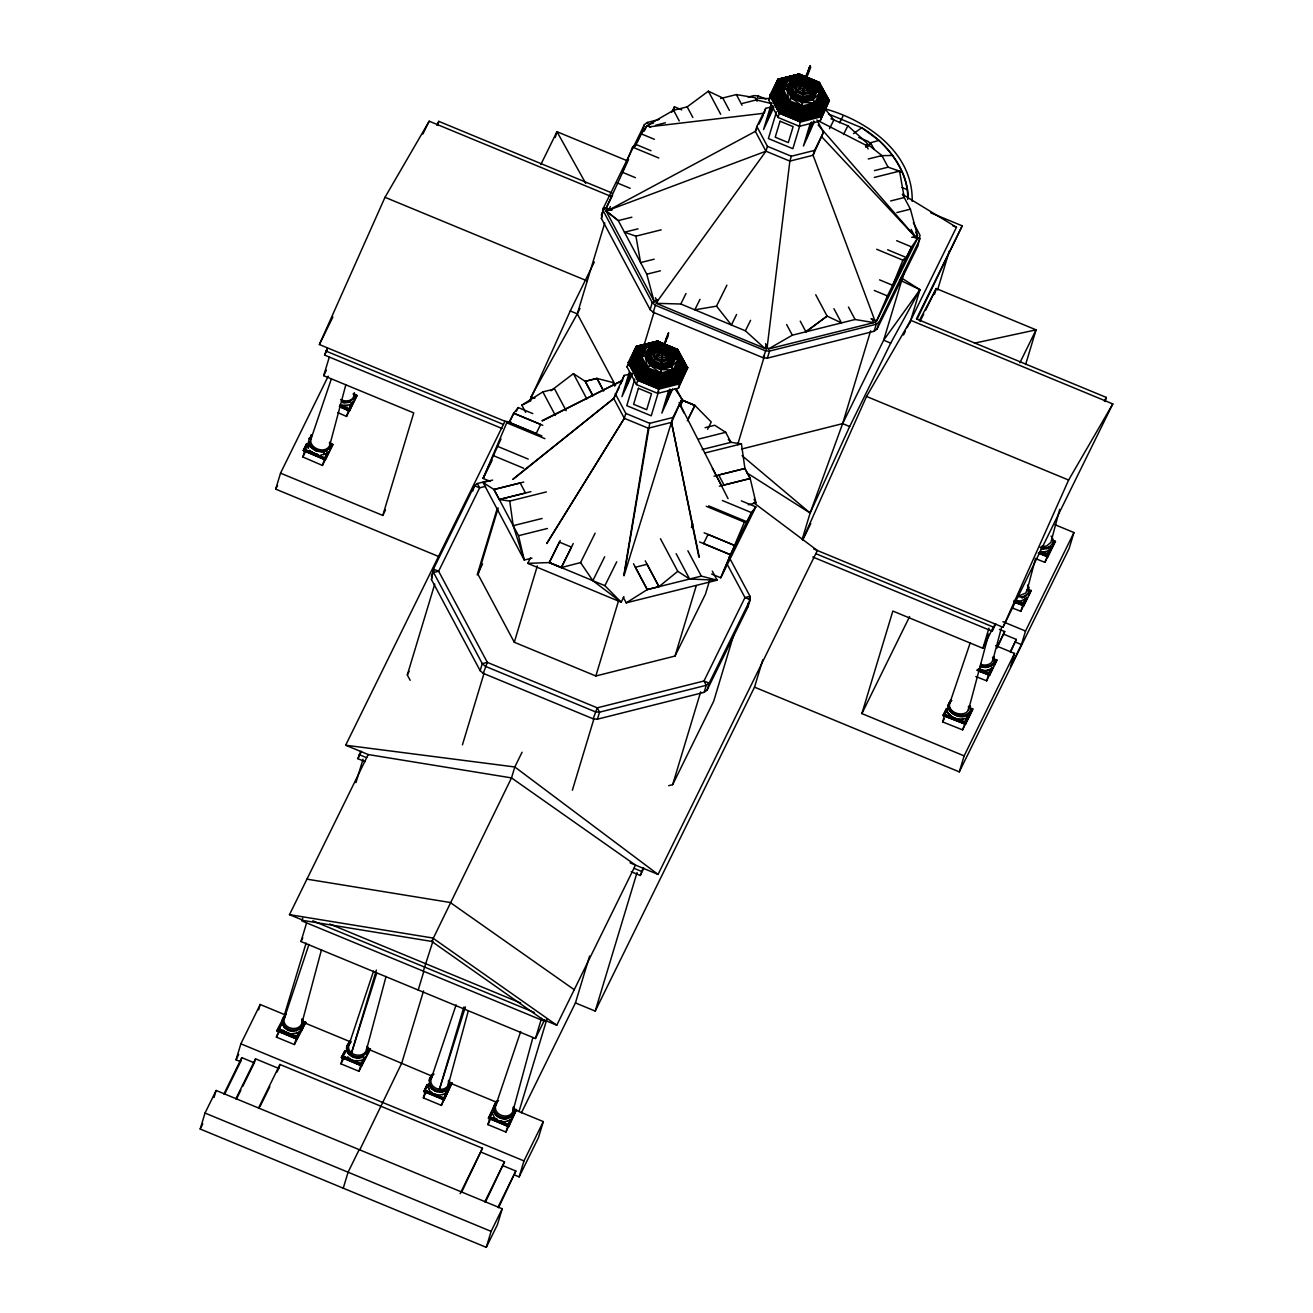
<?xml version="1.0" encoding="UTF-8"?>
<svg xmlns="http://www.w3.org/2000/svg" width="1313" height="1313" viewBox="0 0 1313 1313"><rect width="100%" height="100%" fill="white"/><g stroke="black" fill="none" stroke-linecap="round" stroke-linejoin="round"><path stroke-width="1.5" d="M331.368 378.85L310.721 439.839C309.901 449.062 326.33 454.331 329.776 445.123L345.795 384.939M329.776 445.123L329.793 443.236M353.886 394.228C354.526 401.105 345.237 402.303 340.609 399.529M431.846 1075.216L430.319 1078.022M948.216 707.133L949.201 703.111M657.747 393.408L659.914 381.952L662.409 352.557L664.542 353.804L678.46 380.113L679.724 383.856L678.411 388.205L657.747 393.408L636.46 384.594L627.023 366.951L636.28 346.451L657.436 341.183L678.23 350.046L657.189 341.183M820.018 121.108L829.274 100.609L818.705 82.177L799.732 74.464L782.253 78.813L775.474 92.435L783.401 107.371L801.373 114.838L804.016 85.46L807.052 84.869L822.89 94.782L829.274 100.609L820.018 121.108L799.354 126.311L778.067 117.497L768.63 99.854L777.887 79.354L799.272 74.152L819.837 82.965L798.567 74.152L777.887 79.354L769.861 95.439L779.233 113.099L800.503 121.945L803.933 85.443L802.374 84.787L779.233 113.099M677.885 349.75L687.667 367.706L679.724 383.856L659.06 389.058L637.626 380.196L628.254 362.536L633.867 359.532L641.794 374.468L659.766 381.935L662.326 352.541M663.328 352.508L667.185 349.947L666.873 346.681L661.703 344.548L660.915 347.157L659.241 346.665L658.683 347.814L658.978 351.08L661.178 352.967L664.148 353.23L667.185 349.947L666.873 346.681L664.69 344.81L661.703 344.548L659.241 346.665L658.765 349.931L661.178 352.967L664.148 353.23L666.627 351.096L666.955 348.602L665.56 346.517L667.086 347.847L666.167 351.211L663.328 352.508L664.148 353.23L666.561 349.406L665.56 346.517M802.522 80.06L803.31 77.451L806.297 77.697L808.48 79.584L807.692 82.194M308.982 944.392L284.166 1018.822C282.114 1028.785 299.118 1032.51 301.941 1022.975L321.488 949.726M301.941 1022.975L301.711 1018.986M373.548 971.095L348.733 1045.525C346.681 1055.488 363.685 1059.214 366.508 1049.678L386.055 976.429M366.508 1049.678L366.704 1047.676L370.43 1049.054L358.941 1071.26L340.953 1063.842L342.644 1057.704M636.247 346.402L642.582 346.09L653.3 349.11L660.455 347.338L657.895 341.364L638.791 345.943L630.371 361.256L628.254 362.536L636.247 346.402L657.436 341.183L677.508 349.488L685.698 365.375L677.935 378.833L659.766 383.412L659.06 389.058L637.773 380.261L628.336 362.601M777.017 82.243L777.887 79.354L780.398 78.846L793.577 81.718L801.816 79.683L799.272 74.152L819.115 82.391L827.305 98.278L819.542 111.736L801.373 116.315L799.354 126.311M354.165 398.036L353.952 393.703M660.521 347.354L657.895 341.364L638.791 345.943L631.487 360.648L639.218 377.914L637.626 380.196L658.568 354.855L660.078 350.587L633.867 359.532M803.49 89.153L800.175 87.774L801.685 83.49C791.854 89.563 779.446 88.907 769.861 95.439L771.978 94.159L780.398 78.846L799.502 74.267L801.866 79.683M672.945 417.485L649.738 423.328L624.02 575.767L672.945 417.485L681.874 399.333L676.097 388.517M623.823 575.406L648.261 428.202L671.485 422.359L681.874 399.333M970.291 642.631L949.66 703.489C946.821 714.617 970.438 718.785 968.485 706.181M980.713 664.263C985.62 666.561 994.647 663.853 992.579 657.173M1019.922 595.511L1025.814 593.016L1027.094 589.603M802.785 85.87L806.445 85.345L806.559 83.507L803.014 80.47L802.949 79.059L800.29 80.717L806.051 81.718L807.232 80.832L808.168 82.309L805.772 86.116L804.935 85.411L807.38 84.918L808.792 82.85L808.48 79.584L807.183 79.42L808.234 83.999L805.772 86.116L802.785 85.87L800.372 82.834L800.848 79.568L803.31 77.451L808.48 79.584L808.792 82.85L807.38 84.918L804.935 85.411L800.602 83.983L800.29 80.717L802.637 78.238L800.29 80.717L800.602 83.983L802.785 85.87L805.772 86.116L808.234 83.999L808.562 81.488L805.903 78.32L801.701 78.649L804.147 78.156L803.31 77.451M806.888 74.956L804.836 81.587M661.178 352.967L662.688 348.667L666.561 349.406L661.325 352.147L664.838 352.442L664.427 348.815L665.625 347.929L666.955 348.602L667.185 349.947L665.625 347.929L666.627 351.096L664.509 351.621L666.906 350.522L665.625 347.929M805.509 80.306L805.903 78.32M456.12 1004.822L431.222 1078.63C428.12 1088.329 444.631 1093.877 448.34 1084.538L468.314 1010.829M448.34 1084.538L448.521 1080.517M520.687 1031.526L495.789 1105.333C492.687 1115.032 509.198 1120.58 512.907 1111.241L532.881 1037.533M512.907 1111.241L513.088 1107.22M347.19 1046.034L346.993 1050.564M367.049 1052.189L367.492 1049.957M968.502 709.906L988.705 634.048M992.612 660.899L1001.409 627.827M1026.782 591.424L1035.58 558.353M1059.689 509.346L1050.876 542.417L1046.379 546.126L1041.504 546.389M805.788 80.224L810.728 67.078M354.165 398.939L354.559 394.606M994.253 663.311L994.63 659.011M1052.517 544.813L1053.092 542.745M493.327 1107.959L495.296 1103.675M463.866 1007.055L439.428 1089.347L465.393 1006.89M280.687 1025.995L276.387 1037.139L294.375 1044.557L296.278 1038.517M358.941 1071.26L360.845 1065.22M339.919 405.11L348.831 408.95L341.905 405.225M302.105 1029.753L303.254 1025.896M376.371 970.077L351.507 1052.993L376.683 973.196M439.166 556.728L275.697 489.125L280.522 473.156L328.217 376.191M502.075 428.498L324.606 355.101L327.397 347.847M280.522 473.156L382.789 515.435L413.743 412.906L323.687 375.666L329.235 357.333M332.37 445.025L322.456 465.442L302.876 457.006L304.583 450.851M308.325 448.275L309.212 445.353L308.276 443.072M330.055 447.946L324.344 451.869L323.523 454.577L325.985 453.756A9.765 7.566 16.8 0 0 327.938 452.427M322.456 465.442L324.409 459.386M347.551 405.783L341.872 405.422M337.654 412.594L346.55 416.434L348.519 410.395M437.541 125.441L438.788 121.354L611.743 192.88M200.2 1129.032L205.025 1113.047L216.136 1090.463L502.223 1208.781L497.397 1224.766L486.286 1247.35L200.2 1129.032L202.776 1123.813M214.003 1097.553L216.136 1090.463M224.507 1094.402L240.591 1061.675L236.045 1059.804L240.87 1043.819L260.204 1004.511L284.511 1014.572L306.11 943.029M240.591 1061.675L241.805 1057.654L254.312 1062.841L242.692 1086.458M258.595 1009.828L260.204 1004.511M254.312 1062.841L255.526 1058.852L278.75 1068.454L276.961 1072.097M302.729 918.197L301.892 920.922L544.731 1021.35M544.501 1020.103L535.441 1038.517L300.972 941.536L306.52 923.154M365.08 761.655L357.875 758.684L360.665 751.43M355.954 782.614L363.028 759.193M555.235 137.488L556.975 131.71L626.662 160.531M278.75 1068.454L279.948 1064.466L482.478 1148.235L461.618 1192.204M729.027 556.991L750.035 596.299L750.183 599.729L748.065 606.754L707.051 690.178L704.145 692.345L597.415 719.179L593.164 718.818L483.266 673.356L480.148 670.68L431.452 579.558L433.421 569.103L474.436 485.679L477.341 483.512L489.191 480.525M431.452 579.558L433.421 569.103L438.624 571.253L487.336 662.376L597.234 707.838L703.965 680.987L709.168 683.137L707.051 690.178M296.804 1036.433L278.832 1028.998L296.607 1037.073L299.38 1031.493M410.181 680.315L407.309 674.948L434.751 584.088M472.844 490.947L474.436 485.679L479.639 487.829L485.58 486.335M497.282 508.328L477.193 574.881L482.56 563.966M529.582 401.187L570.252 310.968L594.329 261.993M498.201 508L478.113 574.552L514.286 642.254L595.839 675.982L675.013 656.057L705.458 594.165L709.594 580.477M343.202 1056.358L361.173 1063.776L343.202 1056.358L345.779 1051.418M913.339 222.718L920.019 235.24L918.05 245.695L877.018 329.103L874.13 331.27L767.399 358.121L763.148 357.76L653.25 312.297L650.132 309.622L601.42 218.483L603.389 208.028L644.42 124.604L647.325 122.454L659.175 119.467M601.42 218.483L603.389 208.028L608.608 210.178L765.955 151.208L789.868 161.105L813.092 155.262L823.481 132.236L817.704 121.42M534.686 398.315L530.698 397.445L577.293 313.873L604.735 223.013M360.205 1060.609L354.773 1060.658M642.303 131.645L644.42 124.604M480.148 670.68L482.281 663.656L433.569 572.517L438.624 571.253L479.639 487.829L477.341 483.512M483.266 673.356L487.336 662.376L482.281 663.656L485.383 666.331L595.298 711.794L599.549 712.155L706.263 685.304L709.168 683.137L750.183 599.729L744.98 597.563L726.844 563.622M462.439 744.816L484.037 673.274M343.251 1188.183L348.076 1172.214L359.188 1149.614M673.192 110.883L674.422 106.813L681.824 109.865M514.286 642.254L537.345 565.903M510.921 422.047L504.963 421.292L345.664 745.226L368.214 754.548L511.512 777.903L635.508 865.103L556.778 1025.207L542.482 1019.298L431.747 941.421L511.512 777.903L514.811 766.973L522.049 752.251M423.311 971.128L432.995 941.076M418.207 990.035L423.754 971.636M423.525 990.938L401.762 1063.054L359.762 1149.975M513.219 479.196L613.745 398.479L624.135 375.452L631.881 373.499M624.135 375.452L620.885 383.954M635.41 349.34L636.28 346.451M629.436 371.858L621.952 396.641L632.242 374.254M630.027 372.613L625.201 388.582L631.701 373.335M650.132 309.622L652.249 302.581L603.553 211.459M653.25 312.297L655.368 305.273L652.249 302.581L657.304 301.317L765.955 151.208L767.416 146.334L756.83 126.508L765.742 108.355L773.488 106.402M644.092 345.073L654.022 312.215M634.836 378.981L626.777 405.668L651.248 415.794L658.732 391.011M546.766 543.533L624.332 418.322L625.809 413.431L615.206 393.605M636.46 384.594L637.773 380.261M425.658 1090.447L443.63 1097.898M667.825 334.273L663.426 348.848C668.284 331.844 667.119 342.053 668.58 332.747C661.03 354.773 670.779 322.965 663.229 348.684M442.579 1094.681L444.992 1093.384M668.744 390.256L661.834 413.135L672.683 388.845M669.909 389.108L665.084 405.077L671.567 389.813M756.83 126.508L755.352 131.382L765.955 151.208M765.742 108.355L764.281 113.23L649.623 126.77L647.325 122.454M661.982 356.25L665.199 355.446L665.428 351.966L682.268 362.536L687.667 367.706L678.411 388.205M595.839 675.982L618.292 601.6M771.617 102.841L763.559 129.544L773.849 107.157M771.634 105.516L766.808 121.485L773.308 106.222M593.164 718.818L597.234 707.838L599.549 712.155L597.415 719.179M776.443 111.884L768.384 138.571L792.855 148.697L799.765 125.818M572.353 790.262L593.952 718.736M778.067 117.497L779.38 113.164L769.943 95.504M804.327 79.896L810.187 65.65L808.135 71.985M805.575 79.929L809.432 67.176M823.481 132.236L814.569 150.388L791.345 156.231L789.868 161.105L767.219 346.763L763.148 357.76M507.146 1121.384L509.559 1120.104M810.351 123.143L803.441 146.038L814.29 121.748M811.516 122.011L806.691 137.98L813.715 120.944M535.441 1038.517L541.547 1018.297M518.996 1111.537L547.012 1018.724M485.433 1202.166L504.504 1161.824L481.28 1152.223M814.569 150.388L813.092 155.262L876.247 324.245L874.13 331.27M486.286 1247.35L491.111 1231.364L502.223 1208.781M498.513 1207.73L515.828 1170.999L503.306 1165.813M737.66 444.664L764.511 355.741M675.013 656.057L696.3 585.582M514.614 1175.004L519.144 1176.891L523.969 1160.905L543.303 1121.597L515.205 1109.977M767.399 358.121L769.516 351.08L876.247 324.245L879.152 322.079L920.167 238.654L914.964 236.504L822.02 137.11M521.376 1112.866L575.439 1002.919L589.586 956.077M543.303 1121.597L538.478 1137.583L519.144 1176.891M575.439 1002.919L595.216 1011.092L637.051 872.521M631.274 871.75L640.268 875.476L643.058 868.221M668.694 785.683L672.65 784.682L700.666 691.885M704.145 692.345L706.263 685.304L703.965 680.987L744.98 597.563L750.035 596.299L748.984 599.811M734.098 633.605L713.681 701.273L672.65 784.682M595.216 1011.092L754.515 687.159L762.771 659.832M802.243 539.151L810.137 513.022L842.634 423.623L870.65 330.827M877.018 329.103L879.152 322.079M904.673 270.609L883.649 340.198L842.634 423.623L741.845 448.98M909.893 323.064L919.97 289.697L901.243 277.814M934.495 294.342L936.235 288.565L1036.072 329.858L1025.617 364.522M937.564 289.91L949.348 250.881M930.753 212.821L962.216 225.836L916.999 319.338M754.515 687.159L959.311 771.863L964.136 755.878L861.886 713.583L892.84 611.054L982.879 648.294L992.776 628.156M972.457 709.381L962.544 729.831L942.685 721.953L944.375 715.798M948.15 713.156L952.138 716.8A12.785 9.897 16.8 0 0 954.814 718.162M982.879 648.294L988.968 628.123M963.496 719.245L960.739 719.311A12.785 9.897 16.8 0 1 957.751 719.015M812.78 557.007L992.136 631.176L994.942 623.938M962.544 729.831L968.403 715.618M967.517 716.586L964.809 722.347L968.157 715.519M975.805 676.523L986.637 680.823L988.591 674.767M991.61 667.578L988.902 673.339L991.413 668.219M997.109 648.031L1004.691 631.553L999.406 629.37M1011.781 607.755L1020.808 611.333L1022.761 605.293M1015.852 600.993L1023.073 603.849L1025.781 598.088M1010.419 652.446L1016.311 639.415L1003.887 634.261M995.697 645.635L1014.522 653.431L1010.436 666.955L1021.432 644.568L1025.519 631.044L1073.952 532.553L1055.028 524.724M1045.87 551.755L1050.384 549.294M1035.875 558.747L1044.902 562.341L1050.252 549.376M1038.501 553.003L1047.856 556.827L1047.331 555.12L1039.929 552.182L1047.167 554.841L1049.875 549.08M1105.086 401.515L1106.317 397.429L916.441 318.911L962.216 225.836M1073.952 532.553L1069.127 548.539L959.311 771.863M443.86 1099.884L451.82 1082.913L441.365 1105.365L423.377 1097.914L425.1 1091.792M441.365 1105.365L446.453 1092.531M448.357 1090.25L450.392 1084.013M516.058 1110.059L505.932 1132.069L487.944 1124.617L489.667 1118.495M505.932 1132.069L507.868 1126.045M450.622 1082.765L449.341 1086.114M515.188 1109.469L513.99 1111.848M281.983 1020.562L282.738 1018.33M302.647 1025.65L302.482 1019.528M347.305 1045.033C343.12 1054.175 356.118 1061.528 363.52 1056.653M366.951 1053.141L367.706 1050.909M803.572 83.261L802.932 85.033L808.168 82.309L806.051 81.718L806.559 83.507L800.372 82.834L803.014 80.47L801.291 79.469L801.39 81.373L803.572 83.261L804.295 81.57M310.721 439.839L311.394 438.132M490.356 481.461L483.102 478.441L506.769 422.802L509.198 422.376L536.147 433.569L540.661 424.427L513.728 413.234L509.198 422.376L506.769 422.802L544.911 438.657M691.426 527.498L692.87 523.887M501.008 438.919L483.102 478.441L492.112 460.256M429.22 1080.402L431.665 1076.479M493.786 1107.105L494.689 1104.988M512.874 1114.556L513.777 1112.439M611.874 210.31L606.245 207.979L628.615 159.447M870.995 318.698L876.608 321.029L887.407 295.917L911.632 246.926L917.327 238.72L913.569 237.161M284.166 1018.822L284.97 1016.968M348.733 1045.525L350.883 1042.095M504.963 421.292L319.371 344.531L385.004 197.311L429.187 121.19L610.594 196.228M802.538 539.955L866.531 396.46L910.713 320.339L1112.8 403.928L1002.968 627.253L813.699 548.982M1002.968 627.253L1068.618 480.049L1112.8 403.928M993.498 663.951L994.68 660.964L994.154 656.664M747.146 473.041L810.137 513.022L849.675 426.528L890.706 343.12L919.97 289.697L899.635 279.981M450.933 1082.667L452.099 1082.831L444.188 1099.949L423.836 1091.53L427.004 1084.686M430.172 1077.825L431.747 1074.411L432.519 1075.035M427.611 1084.407L424.214 1091.76L427.217 1084.735M425.379 1089.856L427.037 1086.278M423.836 1091.53L427.743 1085.375M423.377 1097.914L425.707 1092.876M444.188 1099.949L443.778 1098.177L446.633 1091.201M447.848 1090.627L443.696 1099.572M449.489 1087.049L451.147 1083.471M513.908 1112.817L515.5 1109.37L516.666 1109.534L508.755 1126.652L488.403 1118.233L496.314 1101.115L497.085 1101.738M491.325 1112.948L488.781 1118.463L491.784 1111.438M491.604 1112.981L489.322 1118.61M488.403 1118.233L491.965 1113.145M491.784 1113.785L490.225 1117.15L497.611 1119.48M487.944 1124.617L490.274 1119.579M510.494 1119.415L508.197 1124.601L501.205 1120.974M508.755 1126.652L508.344 1124.88L510.724 1119.71M508.837 1124.617L512.07 1117.609M509.099 1124.486L514.893 1111.963M319.371 344.531L332.862 317.073M422.884 134.008L429.187 121.19M436.884 125.211L438.788 121.354M324.606 355.101L327.314 349.586M323.687 375.666L326.395 370.184M275.697 489.125L277.503 485.465M329.3 442.957L332.993 444.549L325.394 459.977L303.237 450.425L306.602 443.564M306.832 443.646L303.631 450.704L325.247 459.731M303.631 450.704L306.897 444.073M306.668 445.189L304.206 450.917L307.849 443.745M307.652 444.401L305.141 449.506L324.721 457.958L327.429 452.197M302.876 457.006L305.387 451.885M348.831 408.95L351.539 403.189M325.394 459.977L324.885 458.221L327.462 452.985M339.427 406.702L349.504 410.969L348.979 409.229L351.572 403.977M328.086 452.608L324.59 459.714L328.431 452.361M353.066 401.827L348.7 410.706L353.427 401.532M346.55 416.434L356.791 395.59L353.181 394.031M349.504 410.969L357.087 395.541L353.394 393.949M540.825 164.568L556.975 131.71L585.729 183.36M382.789 515.435L385.48 509.953M601.272 215.069L604.833 207.815M636.953 142.526L641.401 133.45M610.381 206.551L608.608 210.178L755.352 131.382L757.125 127.755M431.288 576.128L433.963 570.695M671.731 112.278L674.422 106.813M357.875 758.684L361.502 751.315M615.502 385.349L577.293 313.873L579.969 308.44M407.309 674.948L409.098 671.32M431.747 941.421L303.779 920.561L289.484 914.652L368.214 754.548M236.045 1059.804L238.687 1054.437M223.932 1094.008L241.805 1057.654M300.972 941.536L302.778 937.859M235.864 1098.833L255.526 1058.852M236.438 1099.178L240.919 1090.102M258.497 1108.09L279.948 1064.466M259.974 1106.629L269.822 1086.639M742.518 103.399L756.354 99.919L758.29 95.964L765.873 99.099M627.023 366.951L629.666 361.567M512.776 479.294L613.745 398.479L619.096 387.598M768.63 99.854L770.403 96.259M774.818 87.282L776.574 83.704M758.914 124.128L763.378 115.052M666.085 349.291L667.086 347.847L664.69 344.81L664.526 345.631L661.703 344.548L662.54 345.27L661.407 347.568L658.765 349.931L661.571 352.36L658.978 351.08L658.683 347.814L661.03 345.335L666.873 346.681M665.199 355.446L666.43 352.934L665.428 351.966M661.768 358.137L665.921 357.103L667.513 353.853L666.446 352.934M679.724 383.856L678.919 381.361L686.404 366.13L676.622 349.11L673.717 349.028L658.978 342.939L644.634 346.501L639.086 357.661L645.586 369.889L660.308 376.01L674.751 372.432L667.513 360.418L661.588 360.041L666.692 358.761L668.645 354.773L666.331 350.407L668.662 354.773M661.407 361.945L667.513 360.418L669.86 355.642L667.07 350.423L676.129 348.995L684.926 364.62L677.935 378.833L678.919 381.361L659.421 386.268L639.218 377.914L630.371 361.256L637.921 346.041L657.436 341.183L677.081 349.274L685.698 365.375L678.444 380.113L659.602 384.857L678.919 381.361M661.883 356.233L658.568 354.855L657.107 352.114L659.536 349.537L653.3 349.11L650.542 354.691L653.792 360.796L661.145 363.849L668.399 362.076L671.14 356.48L668.727 350.276L667.874 350.39L671.14 356.48L681.283 361.879L675.473 373.713L660.324 377.52L676.146 374.993L683.203 363.209L676.129 348.995M803.589 89.153L806.806 88.348L807.052 84.869L808.053 85.837L806.806 88.348L817.753 107.896L821.331 116.759L800.667 121.961L779.38 113.164M807.232 83.228L809.12 86.773L807.528 90.006L803.392 91.04M800.914 81.554L797.5 82.407L795.53 86.395L797.844 90.745L803.096 92.928L808.299 91.664L810.252 87.676L808.677 83.343L811.467 88.545L809.12 93.321L803.014 94.848L796.63 92.222L793.856 87.003L796.22 82.243L802.341 80.733M641.876 356.923L649.229 348.011L659.733 345.401L646.751 347.124L641.876 356.923L647.588 367.656L660.521 373.04L673.208 369.889L678.033 360.074L672.305 349.34L659.356 343.99L646.751 347.124L644.634 346.501L637.741 358.088L643.649 372.17L659.914 380.458L677.377 377.553L684.089 363.914L676.786 376.273L660.062 380.491L642.714 373.319L635.131 359.023L641.597 345.976L658.338 341.807L674.997 348.913L683.203 363.209L676.786 376.273L677.935 378.833M674.997 348.913L681.283 361.879L674.751 372.432L660.554 374.55L673.996 371.152L679.166 360.648L673.717 349.028L658.781 342.496L642.582 346.09L635.131 359.023L641.794 374.468L640.908 375.616L659.454 384.84L640.055 376.765L631.487 360.648L639.694 345.893L637.921 346.041M674.751 372.432L680.249 361.239L674.373 348.946L658.568 342.119L641.597 345.976L633.867 359.532L640.629 345.91L658.125 341.544L675.571 348.93L683.22 363.209M807.938 81.439L811.237 83.014L814.093 90.203L810.925 96.637L802.703 98.705L811.91 98.278L814.815 102.791L802.259 105.959L789.195 100.559L783.5 89.826L788.358 80.027L800.946 76.893L813.912 82.243L817.178 81.833L824.827 96.112L818.393 109.176L801.669 113.394L819 110.456L825.696 96.817L818.229 82.013L828.027 99.033L820.527 114.28L821.331 116.759M807.364 80.257L812.173 82.785L815.488 90.974L811.91 98.278L816.949 91.729L813.912 82.243L807.938 83.31M675.571 348.93L682.284 362.536L676.146 374.993L660.193 379.014L676.786 376.273M817.736 81.898L824.827 96.112L817.753 107.896L801.931 110.423L817.08 106.616L822.89 94.782L815.98 81.849L800.388 75.415L785.207 79.174L779.348 90.991L786.224 103.924L801.8 110.407L787.193 102.791L796.63 92.222L795.53 86.379L783.5 89.826L790.853 80.914L793.577 81.718L802.079 80.241L794.923 82.03L792.149 87.594L795.399 93.699L802.752 96.768L810.006 94.979L814.093 90.203L809.481 83.293L813.912 82.243L819.64 92.977L814.815 102.791L802.44 102.545L791.542 98.048L786.782 89.103L790.853 80.914L801.34 78.304L788.358 80.027M782.253 78.813L799.945 74.71L816.604 81.816L822.89 94.782L816.358 105.335L802.161 107.453L815.603 104.072L820.773 93.551L815.324 81.931L800.388 75.415L784.189 78.993L776.738 91.926L773.094 93.568L780.825 110.817L800.881 119.155L781.662 109.668L773.094 93.568L780.398 78.846L800.159 75.022L817.178 81.833L824.81 96.112M800.7 120.566L780.02 111.966L783.401 107.371L776.738 91.926L778.018 91.45L784.189 78.993L800.159 75.022L815.98 81.849L821.856 94.159L816.358 105.335L802.046 108.93L787.193 102.791L780.693 90.564L786.241 79.404L800.569 75.842L815.324 81.931L822.89 94.782M816.604 81.816L823.891 95.439L817.753 107.896L801.8 111.917L785.256 105.073L778.018 91.45L785.207 79.174L800.569 75.842L814.634 82.062L820.773 93.551L815.488 90.974L811.237 83.014L808.02 81.685M801.028 119.171L820.527 114.28L819.542 111.736L826.534 97.539L818.705 82.177L799.043 74.086L781.317 78.796L773.094 93.568M828.684 99.821L820.953 115.528L800.848 120.583M842.979 116.184L839.516 122.782M460.141 1193.665L482.478 1148.235M802.686 540.02L810.778 523.542M903.508 334.996L905.314 331.336M907.102 327.676L956.471 227.28L902.343 194.242M640.268 875.476L643.879 868.106M484.842 1201.805L504.504 1161.824M920.085 321.422L923.679 314.119M925.468 310.475L936.235 288.565L919.428 320.487M630.043 862.838L658.059 874.425L817.359 550.492L753.58 502.649M497.939 1207.336L515.828 1170.999M1019.922 362.716L1036.072 329.858L974.443 343.169M861.886 713.583L909.597 616.568M971.833 708.626L973.081 708.889L965.498 724.333L943.013 715.421L946.378 708.56M948.068 705.13L950.596 699.977L951.482 700.551M946.624 708.626L943.407 715.683L965.35 724.087M943.407 715.683L945.852 710.71M946.46 710.152L943.998 715.88M943.013 715.421L947.641 708.708M947.444 709.348L944.933 714.469L964.989 721.69M942.685 721.953L944.359 718.539M1104.43 401.286L1106.317 397.429M992.136 631.176L995.763 623.839M997.076 647.063L1004.691 631.553M1023.073 603.849L1025.584 598.744M1047.167 554.841L1049.678 549.737M976.691 670.09L989.592 675.325L989.066 673.602L991.643 668.366M1013.62 601.666L1023.763 605.835L1023.237 604.128L1025.814 598.876M968.173 716.98L964.678 724.087L971.653 709.89M1025.568 600.271L1022.942 605.588L1026.782 598.236M1050.531 549.49L1047.052 556.597L1051.779 547.423M992.612 667.726L988.771 675.079M986.637 680.823L993.301 667.004M994.401 665.002L996.551 660.373M1020.808 611.333L1027.455 597.513M1028.571 595.511L1030.721 590.899M1044.902 562.341L1054.815 541.892M989.592 675.325L997.191 659.881L995.943 659.618M1023.763 605.835L1031.361 590.407L1030.114 590.144M1047.856 556.827L1055.455 541.399L1051.713 539.922M1010.386 651.461L1016.311 639.415M964.136 755.878L1014.522 653.431M634.95 146.646L641.269 133.86L646.964 125.654L650.706 127.213M606.245 207.979L612.58 195.177M644.24 131.136L646.948 125.654M766.529 344.876L764.806 348.372L656.303 303.336L658.043 299.84M656.303 303.336L680.823 304.009L686.01 293.505M560.208 540.513L549.277 562.555L561.34 567.561L571.467 547.127L559.404 542.121L549.294 562.555L527.744 563.359L530.485 557.844M700.01 299.315L694.823 309.819L716.504 306.159L726.893 285.167M680.331 405.536L682.858 400.432M736.577 314.496L731.39 325L716.504 306.159M829.521 128.707L833.853 119.959L825.171 108.979M687.339 420.767L694.905 405.438L682.875 400.432L675.063 388.927M764.806 348.372L745.39 330.81L750.576 320.306M843.52 134.517L847.853 125.769L830.998 118.777M865.53 146.843L867.269 143.347L847.853 125.769M876.608 321.029L917.311 238.703M532.766 413.579L518.225 407.539L513.744 413.234L509.198 422.376L541.892 435.965M516.419 411.182L518.225 407.539M637.068 346.189L629.288 361.879L638.397 379.063L659.093 387.663L679.346 382.625L687.06 366.901L687.667 367.706M659.274 386.252L640.055 376.765L632.669 360.074L639.694 345.893M658.552 342.119L642.582 346.09L636.411 358.531L643.649 372.17L660.062 378.981L644.601 371.021L637.741 358.088L643.6 346.271L658.765 342.496L674.373 348.946L681.283 361.879M645.684 346.78L639.086 357.661L644.601 371.021L660.193 377.504L645.586 369.889L640.465 357.284L645.684 346.78L659.142 343.432L673.717 349.028L680.249 361.239L673.996 371.169M778.675 79.092L770.895 94.782L780.02 111.966M820.527 114.28L801.209 117.76L781.662 109.668L774.276 92.993L781.317 78.796M644.601 371.021L647.588 367.656L645.175 356.2L649.229 348.011L661.342 346.156L658.896 349.176L660.226 349.849L659.307 348.355M799.945 74.71L783.205 78.878L776.738 91.926L784.321 106.222L801.373 114.838M660.226 349.849L658.962 347.239L659.881 346.156L650.608 348.454L646.997 355.741L649.935 365.145L660.521 373.04M814.634 82.062L800.782 76.351L787.291 79.683L782.072 90.187L779.348 90.991L785.256 105.073L801.521 113.378L784.321 106.222L778.018 91.45M657.107 352.114L659.536 349.537M803.277 91.024L799.026 89.251L797.139 85.722L798.747 82.489L801.521 81.8M802.128 105.943L791.542 98.048L788.604 88.644L793.577 81.718L801.143 82.44L800.224 84.278L797.139 85.722M623.921 596.693L621.197 602.207L604.899 585.68L549.294 562.555L561.34 567.561L573.256 543.516M561.34 567.561L580.576 562.588L595.134 533.193M527.744 563.359L621.197 602.207L592.836 580.658L604.669 556.778M680.134 405.947L682.875 400.432L694.922 405.454L711.236 421.982L707.592 429.335M604.899 585.68L616.733 561.783M687.651 420.144L694.922 405.454L682.875 400.432M741.353 500.86L755.878 506.9L751.381 512.579L730.488 554.759L720.755 577.802L711.662 574.027M300.644 1030.18L296.738 1037.352L297.115 1039.108L276.764 1030.705L282.016 1020.644M283.772 1017.296L285.512 1013.931L286.234 1014.555M279.981 1025.551L277.158 1030.935L296.804 1039.059L305.256 1022.86M280.26 1025.584L277.716 1031.099L281.146 1024.55M279.488 1027.997L281.212 1024.714M276.387 1037.139L278.963 1032.199M296.607 1037.073L299.183 1032.133M301.793 1028.555L296.656 1038.747M297.575 1036.991L302.154 1028.227M294.375 1044.557L305.863 1022.351L301.957 1020.923M364.833 1057.31L361.305 1064.055L361.682 1065.811L341.331 1057.408L344.827 1050.712M348.339 1043.999L350.079 1040.635L350.801 1041.258M341.725 1057.654L345.056 1050.761M342.66 1055.849L344.531 1052.255M341.331 1057.408L345.713 1051.27M340.953 1063.842L343.53 1058.902M361.173 1063.776L363.947 1058.196M365.474 1056.965L360.993 1065.532L364.883 1058.442M366.721 1054.93L369.051 1050.105M431.222 1078.63L432.207 1076.841M495.789 1105.333L496.774 1103.544M775.474 92.435L783.205 78.878M828.027 99.033L820.051 113.016L801.209 117.76L782.515 108.519L774.276 92.993M779.348 90.991L786.241 79.404L800.766 76.335M949.66 703.489L950.628 701.897M787.291 79.683L780.693 90.564L786.224 103.924L801.669 111.9L818.393 109.176L825.696 96.817L826.534 97.539M823.891 95.439L817.08 106.616L802.046 108.93L788.177 101.675L782.072 90.187L787.193 102.791M682.268 362.536L675.473 373.713L660.439 376.027L646.57 368.772L640.465 357.284M546.93 543.188L624.332 418.322L613.745 398.479M815.603 104.072L821.856 94.159M429.417 1078.974L432.634 1075.396M449.046 1087.115C444.746 1095.6 430.434 1092.711 428.809 1083.652M513.137 1114.507L514.204 1109.14M673.208 369.889L660.833 369.642L649.935 365.145L645.175 356.2L650.624 348.454L660.209 346.763L650.608 348.454M919.97 289.697L883.649 340.198L890.706 343.12M802.374 84.787L803.704 87.282L801.291 86.281L802.374 84.787L806.149 86.707L806.806 88.348M658.568 354.855L660.767 351.884L660.16 350.604M659.684 353.378L660.767 351.884L660.078 350.587L658.617 351.375L659.684 353.378L662.097 354.379L660.767 351.884M302.384 1026.438L296.508 1030.968M801.012 81.406L794.923 82.03L790.393 88.152L792.839 96.62L802.325 102.545L812.928 99.919L819.64 92.977M369.823 1049.563L361.37 1065.762L341.626 1057.326M308.67 438.739L311.936 435.621M1028.424 593.821L1022.646 597.825M970.143 712.319C963.693 724.037 938.926 709.956 951.744 700.568M793.856 87.003L797.5 82.407M783.401 107.371L785.256 105.073M641.794 374.468L642.714 373.319L636.411 358.531L643.6 346.271L658.962 342.939L673.027 349.16L679.166 360.648M815.488 90.974L810.925 96.637L802.85 96.768M647.588 367.656L655.023 359.319L653.923 353.476L655.893 349.504L659.307 348.651L654.613 349.34L652.249 354.1L655.023 359.319L661.309 361.928L656.237 357.842L653.923 353.476L652.249 354.1L655.893 349.504L654.613 349.34L659.208 348.208M448.307 1087.853L444.73 1090.988M668.399 362.076L672.486 357.3L669.63 350.111L666.331 348.536M678.033 360.074L671.32 367.016L660.833 369.642L651.232 363.717L646.997 355.741L651.97 348.815L660.455 347.338M951.072 700.436L948.544 706.049L952.499 712.188A12.391 9.601 16.8 0 0 960.624 715.257C965.991 716.291 972.982 711.531 970.061 705.672M993.826 662.868L990.133 665.593L984.734 666.249A12.391 9.601 16.8 0 1 981.829 665.74M667.513 360.418L666.692 358.761L669.86 355.642L671.14 356.48M808.299 91.664L811.467 88.545L808.677 83.343M301.35 1027.505L294.867 1031.082M508.426 1126.587L488.682 1118.151M1023.615 605.605L1014.342 602.207M989.444 675.079L978.366 670.976M349.127 410.92L339.493 406.505M311.624 435.26L308.703 440.708L312.215 447.093A12.391 9.601 16.8 0 0 320.109 450.638C325.411 452 332.665 447.684 330.187 441.628M512.283 1115.804C506.621 1121.86 494.968 1118.495 493.376 1110.355M592.934 395.82L585.237 381.344L573.404 373.631L550.951 390.765M712.319 571.139L717.128 580.182L689.62 579.033L677.771 571.319L658.978 586.665L647.26 589.603L626.219 602.848L623.33 597.415M651.002 150.716L636.017 144.479L632.554 147.122L622.296 172.233L635.41 177.682M636.017 144.479L632.554 147.122L658.781 158.003M659.241 346.665L661.03 345.335M673.585 110.276L687.191 106.862L708.364 91.188L722.757 97.983L729.388 110.423M800.241 321.127L805.919 331.795L827.092 316.105L841.485 322.9L833.919 308.686M805.919 331.795L827.092 316.105L815.734 294.769M853.483 133.614L861.738 127.755C886.636 142.674 907.513 168.441 908.301 198.476M1051.204 546.602L1046.756 548.818L1040.946 548.818M1026.274 598.301L1021.826 600.533M992.923 665.084L985.653 667.595L979.744 666.446M968.009 716.8L966.384 718.326L960.87 719.524A13.261 10.274 16.8 0 1 951.925 716.914L947.855 712.91L947.264 710.71A9.765 7.566 16.8 0 1 947.05 708.495M434.029 1074.067L431.993 1075.413A12.391 9.601 16.9 0 0 429.318 1081.617C429.975 1089.741 441.07 1093.762 447.109 1088.559A12.408 9.618 16.8 0 0 449.768 1082.355L449.292 1080.025M498.595 1100.77L496.56 1102.116A12.391 9.601 16.9 0 0 493.885 1108.32C494.541 1116.444 505.636 1120.465 511.676 1115.262A12.408 9.618 16.8 0 0 514.335 1109.058L513.859 1106.728M525.692 412.397L521.835 405.159L542.86 391.898L554.595 388.976L566.133 410.69M276.764 1030.705L278.307 1029.737L296.738 1037.352M662.54 345.27L660.094 345.762L661.342 346.156L658.683 347.814L661.965 350.358L664.936 350.62L659.684 346.566L659.766 348.47L662.688 348.667M765.561 343.661L768.4 348.995L792.313 335.192L855.091 319.502L873.9 322.621L872.013 319.075M303.237 450.425L304.813 449.571L324.885 458.221M801.685 83.507L800.224 84.278L801.291 86.281M1050.219 547.045L1042.67 548.85M1026.11 596.053L1021.399 597.809M991.939 665.527L987.245 667.283L981.5 666.823M965.712 715.667L967.845 714.535M542.417 420.882L622.674 380.327L541.974 420.702M521.835 405.159L530.944 400.662M327.429 450.392C320.454 454.249 309.655 449.949 308.374 441.792M295.704 1033.676L298.133 1032.642M360.468 1060.592L362.995 1059.525A13.261 10.274 16.8 0 0 365.08 1057.917M987.655 670.024L990.15 669.154M350.899 402.057L342.693 402.714M637.741 358.088L639.086 357.661M869.19 143.166L878.922 140.393C894.957 155.705 908.58 176.434 907.693 199.395M748.115 97.096L754.039 95.603L758.29 95.964M803.802 87.298L806.149 86.707L805.542 85.066L806.149 86.707M655.548 125.277L665.445 122.782M801.521 114.855L819 110.456L819.542 111.736M816.719 120.008L866.252 145.382L871.307 144.102L874.179 149.469M662.195 354.395L664.542 353.804L663.935 352.163M659.914 381.952L677.377 377.553M720.64 98.508L736.363 94.585L755.172 97.704L757.059 101.249M801.291 79.469L802.949 79.059L790.836 80.914M653.579 123.094L649.672 124.062L673.585 110.276L679.264 120.944M611.842 209.374L605.999 210.835L653.94 300.89L657.829 299.922M865.743 146.761L869.633 145.792L881.893 155.574L888.08 167.194L899.553 171.117L904.23 197.541L890.624 200.955M631.865 217.203L618.259 220.6L605.999 210.835L618.259 220.6L646.784 274.204L653.94 300.89M868.287 158.971L881.893 155.574M638.052 228.823L624.446 232.22L635.919 236.159L661.194 229.841M874.474 170.592L888.08 167.194M874.277 177.436L899.553 171.117M654.202 259.186L640.596 262.584L635.919 236.159M646.784 274.204L660.39 270.806M896.812 212.575L910.418 209.177L917.557 235.848L911.731 237.308M659.684 346.566L661.342 346.156M645.175 356.2L650.542 354.691L652.528 362.257L660.849 367.706L651.232 363.717L648.786 355.232L651.97 348.815L653.316 349.11L648.786 355.232L652.528 362.257L660.981 365.785L670.303 365.375L675.342 358.826L673.027 349.16M666.413 348.782L670.566 349.865L675.342 358.826L671.32 367.016L660.964 367.722L670.303 365.375L673.881 358.072L670.566 349.865L665.757 347.354M592.557 395.115L585.221 381.344L596.939 378.407M768.4 348.995L873.9 322.621M531.962 558.14L524.248 560.06L518.52 535.688L493.983 489.503L520.178 482.971L525.512 492.982L499.317 499.531L493.967 489.519L483.02 482.462L492.654 480.066M744.898 468.478L718.687 475.027L724.037 485.039L750.215 478.49L755.96 502.879L748.246 504.799M777.854 79.305L799.272 74.152M659.897 348.897L657.14 349.586L655.532 352.82L657.419 356.348L661.67 358.121M585.237 381.344L596.972 378.407L612.761 382.493L614.681 386.12M705.081 427.677L714.732 425.281L725.695 432.322L731.013 442.333L741.435 443.876L744.914 468.495L750.215 478.49L719.393 486.187M493.983 489.503L523.772 482.068M698.697 439.051L725.695 432.322M530.912 491.636L499.301 499.514L509.739 501.074L546.356 491.932M702.094 449.538L731.013 442.333L728.305 439.494M704.818 453.018L741.435 443.876M483.02 482.462L524.248 560.06L513.202 525.676L542.121 518.471M714.059 476.176L744.914 468.495L750.232 478.49M518.52 535.688L547.439 528.483M645.241 560.832L658.978 586.665L647.079 564.295L635.361 567.232L647.26 589.586L701.339 576.112L717.128 580.182L626.219 602.848M640.629 345.91L658.338 341.807M644.634 346.501L659.142 343.432M442.645 1094.451L440.003 1094.927A9.765 7.566 16.9 0 1 434.587 1094.008M507.212 1121.154L504.569 1121.63A9.765 7.566 16.9 0 1 499.153 1120.711M801.373 116.315L820.067 113.016L827.305 98.278L818.705 82.177M659.766 383.412L678.46 380.113L686.404 366.13L677.508 349.488M801.816 79.683L792.231 81.357L786.782 89.103L789.195 100.559M349.324 402.385L343.891 402.714M780.398 78.846L771.978 94.159L780.825 110.817M1045.936 551.526L1043.096 551.821A12.785 9.897 16.8 0 1 1040.126 551.526M1046.166 551.723L1043.228 552.034A13.261 10.274 16.8 0 1 1040.126 551.723M1022.072 600.73L1019.134 601.042A13.261 10.274 16.8 0 1 1016.032 600.73M987.901 670.221L984.963 670.516A13.261 10.274 16.8 0 1 978.809 669.318M324.344 451.869L315.694 450.786L309.212 445.353M320.848 455.02L325.985 453.756M439.691 1092.006L442.317 1091.792M506.884 1118.495C500.992 1119.694 494.082 1115.689 493.557 1109.403M801.143 82.44L798.714 85.017L800.175 87.774M356.726 1057.868L359.434 1057.786M880.695 155.705L892.725 155.443M1018.904 596.775C1024.271 597.809 1031.247 593.049 1028.325 587.174M960.312 716.34L963.135 716.291M661.243 363.865L669.318 363.734L673.881 358.072L669.63 350.111M758.766 98.311L771.026 98.639M293.817 1031.427L288.335 1030.475L283.985 1027.357M290.206 1033.955L298.428 1032.822A13.261 10.274 16.8 0 0 301.99 1029.179M803.195 92.944L809.12 93.321M530.698 397.445L534.752 397.773M769.516 351.08L765.266 350.719L655.368 305.273M341.889 405.635L350.079 404.749A9.765 7.566 16.8 0 0 352.032 403.419M345.664 745.226L514.811 766.973L658.059 874.425M800.602 83.983L801.898 84.147L800.914 81.258M658.978 351.08L660.291 351.26M658.765 349.931L661.965 350.358M304.665 1022.17L305.863 1022.351M369.232 1048.874L370.43 1049.054M306.93 879.152L450.228 902.491L574.241 989.707M289.484 914.652L432.765 938.007L556.778 1025.207M896.434 171.051L902.425 172.151M292.159 1031.165L287.022 1029.573L283.362 1026.06M1054.208 541.137L1055.455 541.399M785.207 79.174L786.241 79.404M794.923 82.03L793.577 81.718L790.393 88.152L794.135 95.176L802.456 100.609L792.839 96.62L788.604 88.644L792.231 81.357L801.57 79.026L800.569 80.142L801.849 82.735M756.354 99.919L771.929 103.661M355.856 395.246L357.087 395.541M331.762 444.254L332.993 444.549M307.455 445.78L308.391 448.061M901.867 187.562L907.546 189.679M957.407 715.831L952.171 713.271L948.856 709.315M434.505 1090.627L437.016 1091.612M1040.142 551.329L1047.364 554.201M1038.534 552.954L1047.708 556.597L1038.452 553.2M1016.032 600.336L1023.27 603.209M1013.981 600.451L1023.237 604.128M980.072 669.105L989.099 672.683M977.955 669.203L989.066 673.602M944.605 714.535L964.973 722.61L965.498 724.333M808.578 81.291L812.173 82.785L816.949 91.729L812.928 99.919L802.571 100.625L811.91 98.278L810.006 94.979L812.747 89.399L810.334 83.179L814.093 90.203M825.516 108.963C867.466 120.714 913.339 153.079 912.174 201.316M828.487 114.001L861.738 127.755L878.922 140.393M858.718 137.504L868.205 141.427L871.307 144.102M767.416 146.334L791.345 156.231M952.729 225.721L956.471 227.28M385.004 197.311L587.092 280.884M866.531 396.46L1068.618 480.049M656.943 341.249L678.23 350.046M666.955 348.388L670.566 349.865M570.252 310.968L577.293 313.873M842.634 423.623L849.675 426.528M625.809 413.431L649.738 423.328M624.332 418.322L648.261 428.202M1002.935 621.706L1025.519 631.044M325.837 351.014L503.404 424.46M815.8 553.659L993.383 627.105M1015.491 642.106L1021.432 644.568M359.106 754.598L366.655 757.716M633.949 868.27L641.499 871.389M329.661 923.991L520.654 1002.984M312.773 920.823L534.424 1012.504M305.322 1023.172L350.702 1041.931M367.722 1048.972L432.026 1076.151M450.917 1083.389L496.298 1102.149M342.874 1056.44L361.305 1064.055M240.87 1043.819L523.969 1160.905M205.025 1113.047L491.111 1231.364M641.269 133.86L654.383 139.309M896.648 240.689L911.632 246.926L906.38 257.545L902.917 260.171L892.659 285.298L879.546 279.85M887.637 249.765L906.38 257.545L902.917 260.171L876.674 249.273M617.044 182.852L630.158 188.301M874.294 290.468L887.407 295.917M680.823 304.009L745.39 330.81M656.237 357.842L661.489 360.025M425.346 1090.545L443.778 1098.177M489.913 1117.248L508.344 1124.88M424.115 1091.448L444.057 1099.703M788.177 101.675L802.03 107.436M782.515 108.519L801.225 116.299M646.57 368.772L660.423 374.533M659.618 383.396L640.908 375.616L632.669 360.074M513.744 413.234L542.794 425.314M722.331 500.499L751.381 512.579M708.708 505.882L746.851 521.737L755.878 506.9L720.755 577.802L744.405 522.147L746.851 521.737L744.405 522.147L706.263 506.293M497.364 446.272L528.236 459.107M704.129 532.783L735.001 545.634L708.068 534.424L703.555 543.582L730.488 554.759L699.599 541.941M492.835 455.414L523.706 468.265M339.854 405.29L348.979 409.229M354.05 1057.342L347.929 1052.763M806.133 78.534L808.48 79.584M642.714 373.319L659.766 381.935M659.356 343.99L662.556 345.68M806.067 83.096L807.774 84.098L806.133 84.508L807.577 84.508L808.365 81.898L807.232 80.832L807.38 84.918M795.399 93.699L802.588 98.688L794.135 95.16L792.149 87.594M653.792 360.796L660.981 365.785L669.318 363.734L672.486 357.3L668.727 350.276M310.82 434.997L311.69 435.604M809.12 86.773L810.252 87.676M797.844 90.745L802.916 94.831M742.091 455.677L810.137 513.022M800.372 82.834L803.179 85.263M496.741 1119.365L494.476 1117.642L492.194 1112.948M432.174 1092.662L429.909 1090.939L427.628 1086.245M432.322 1089.134L429.466 1085.03M818.147 125.03L914.964 236.504L911.14 229.348M580.576 562.588L592.836 580.658M1051.073 536.081C1056.604 541.678 1049.629 549.359 1042.998 547.767A12.391 9.601 16.8 0 1 1040.093 547.242M1027.554 585.106L1028.998 587.354M866.252 145.382L868.172 148.943M819.493 82.653L829.274 100.609M806.576 83.08L808.053 85.837M655.4 297.739L657.304 301.317M712.368 468.364L721.855 486.122M902.967 195.177L910.418 209.177M915.653 232.253L917.557 235.848M736.363 94.585L742.042 105.253M848.477 307.061L855.091 319.502M708.364 91.188L720.673 114.297M687.191 106.862L692.87 117.53M786.635 324.524L792.313 335.192M603.356 390.453L596.955 378.423L603.701 391.077M754.039 499.268L755.96 502.879M687.881 550.771L701.339 576.112M676.146 553.692L689.62 579.033M573.404 373.631L586.862 398.971M660.455 538.74L677.771 571.319M542.86 391.898L555.366 415.433M633.523 563.769L647.243 589.586M679.116 402.5L728.059 498.645M677.081 349.274L684.926 364.62M679.51 403.994L683.925 412.906M665.921 357.103L666.692 358.761M427.989 1086.343L428.76 1088.707M367.049 1046.231L367.738 1048.562M281.95 1022.925L282.623 1025.24M354.28 392.62C356.759 398.676 349.521 402.993 344.219 401.647A12.391 9.601 16.8 0 1 341.364 400.941M699.287 557.139L671.485 422.359L698.844 556.958M509.739 501.074L513.202 525.676M367.574 1046.576L367.821 1048.874A12.391 9.601 16.7 0 1 364.505 1054.815C358.285 1059.476 347.092 1055.504 347.059 1047.183A12.408 9.618 16.8 0 1 350.374 1041.242M303.008 1019.873L303.254 1022.17A12.391 9.601 16.7 0 1 299.938 1028.112C293.718 1032.773 282.525 1028.801 282.492 1020.48A12.408 9.618 16.8 0 1 285.807 1014.539M302.679 1020.956L302.942 1023.254M1028.801 589.521L1028.998 591.753M330.466 443.613L330.646 445.862M747.918 603.324L748.065 606.754M317.779 454.429A12.785 9.897 16.8 0 1 312.248 452.049M317.779 454.643A13.261 10.274 16.8 0 1 309.737 450.228M349.701 1058.557A9.765 7.566 16.7 0 1 347.748 1056.768M287.531 1033.183A9.765 7.566 16.7 0 1 283.181 1030.065M981.845 670.007A12.785 9.897 16.8 0 1 978.924 669.154M638.413 388.32L633.605 404.289L646.685 409.705L651.511 393.736L638.413 388.32M780.037 121.223L775.212 137.192L788.292 142.608L793.118 126.639L780.037 121.223M808.562 81.488L807.232 80.832L808.792 82.85L808.562 81.488"/></g></svg>
